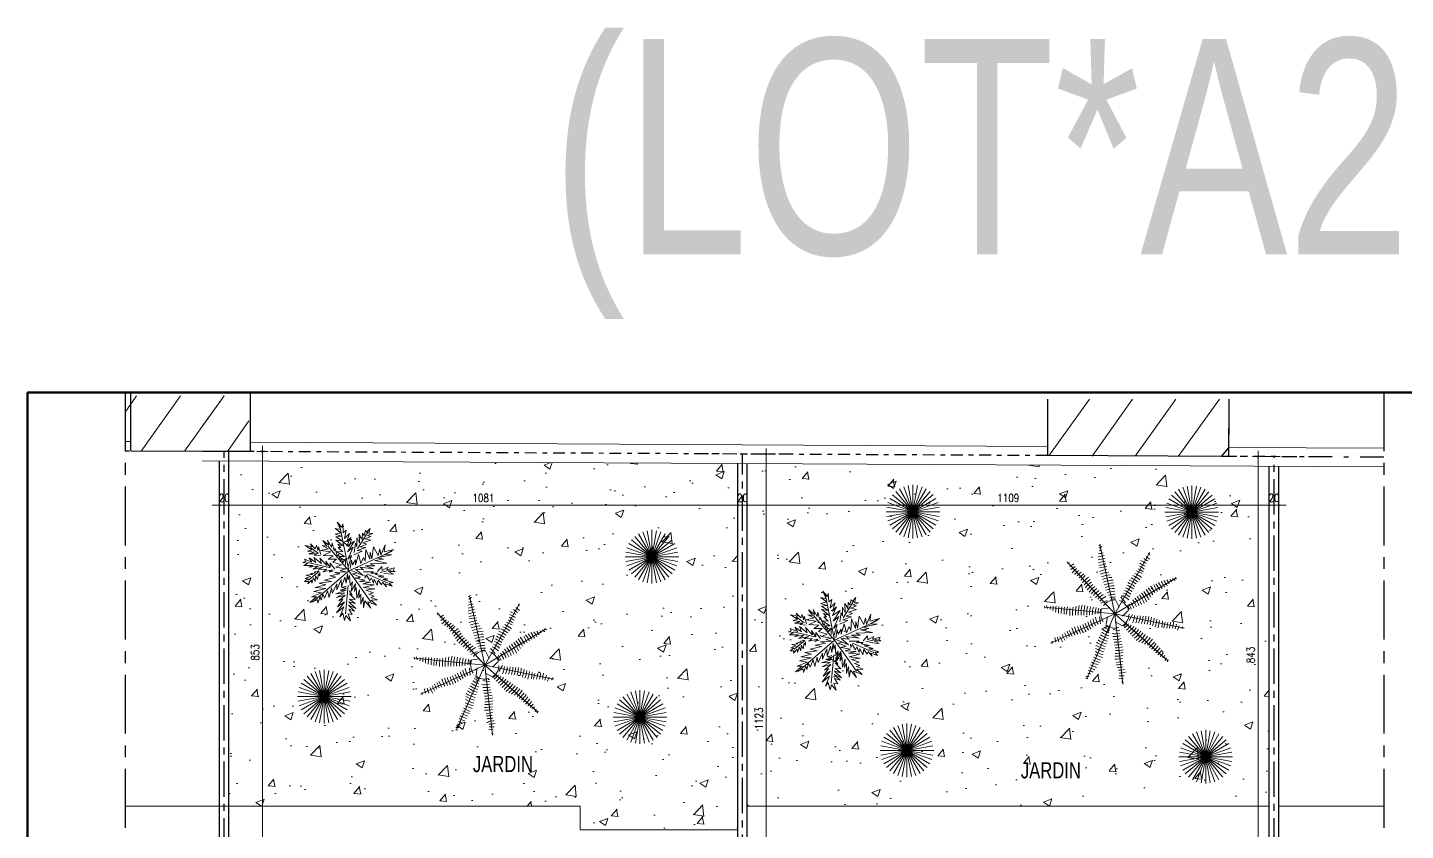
# Model space of a CAD drawing. Header units: millimetres. Extents: x 906 to 2589, y -1235 to -637.
# Drawn here: x 2496.91 to 2526.18, y -1210.23 to -1193.17 of the extents above; entities that cross this region are included whole.
import ezdxf

# ---------------------------------------------------------------- set-up
doc = ezdxf.new("R2010")
doc.units = ezdxf.units.MM
doc.linetypes.add('AXES', pattern=[2, 1.25, -0.25, 0.25, -0.25])
doc.linetypes.add('DASHDOT2', pattern=[0.5, 0.25, -0.125, 0, -0.125])
doc.layers.get('DEFPOINTS').update_dxf_attribs({"color": 255, "lineweight": 13})
doc.layers.add('1', color=7, linetype='Continuous')
doc.layers.add('AXE', color=7, linetype='AXES')
for name, color, linetype, lineweight in [('A-signe', 7, 'Continuous', 9), ('AXE LIMITE', 1, 'AXES', 30), ('CLOTURE EXISTANT', 7, 'Continuous', 20), ('construction existante', 7, 'Continuous', 30), ('DIM.', 4, 'Continuous', 25), ('MUR 0.25', 7, 'Continuous', 25), ('mur 0.8', 7, 'Continuous', 80), ('REVERS D EAU', 7, 'Continuous', 13), ('TEXTE', 7, 'Continuous', 20), ('vegetation', 95, 'Continuous', 15), ('VERDURE', 103, 'Continuous', 15)]:
    doc.layers.add(name, color=color, linetype=linetype, lineweight=lineweight)
doc.layers.add('HACH', color=7, linetype='Continuous', lineweight=5, true_color=0xd1d1d1)
doc.styles.add('atef', font='romans.shx', dxfattribs={"width": 0.8})
doc.styles.add('ATT', font='TXT')
doc.styles.add('STYLE4', font='swisscl.ttf')
doc.dimstyles.new('COTEXT', dxfattribs={"dimscale": 0, "dimtxt": 0.17, "dimasz": 0.08, "dimexe": 0.015, "dimexo": 0.015, "dimgap": 0.07, "dimtad": 1, "dimdec": 0, "dimlfac": 100, "dimzin": 0, "dimdsep": 46, "dimtxsty": 'atef', "dimblk": 'SIG2', "dimcen": 0.15, "dimse1": 1, "dimse2": 1, "dimclrd": 256, "dimclre": 6, "dimclrt": 2, "dimadec": 0, "dimazin": 0, "dimtfac": 0.5, "dimtdec": 0, "dimtix": 1, "dimtmove": 2, "dimatfit": 1, "dimldrblk": 'SIG2', "dimfxl": 0.18, "dimtolj": 1, "dimtzin": 0, "dimlwd": 18, "dimarcsym": 0})
pattern_1 = [(50, (131.6031, 0), (1.8218467, -0.15939086), [0.1905, -2.0955]), (355, (131.6031, 0), (-0.3524342, 1.9105685), [0.1524, -1.6764058]), (100.451445, (131.755, -0.0133), (1.4694125, 1.7511775), [0.1619001, -1.7809024]), (46.1842, (131.6031, 0.508), (2.7107904, -0.4204233), [0.28575, -3.14325]), (96.63556, (131.829, 0.473), (2.3740413, 2.4742612), [0.2428502, -2.671356]), (351.18415, (131.603, 0.508), (2.3740413, 2.4742612), [0.2285997, -2.5145973]), (21, (131.8571, 0.381), (1.5161439, -1.022652), [0.1905, -2.0955]), (326, (131.8571, 0.381), (0.6180203, 1.8418797), [0.1524, -1.6764]), (71.451445, (131.9835, 0.2958), (2.1341642, 0.8192277), [0.1619001, -1.7808994]), (37.5, (131.6031, 0), (0.03088603, 0.84555039), [0, -1.65608, 0, -1.7018, 0, -1.68275]), (7.5, (131.6031, 0), (0.66819663, 1.00180575), [0, -0.97028, 0, -1.61798, 0, -0.64135]), (327.5, (131.0367, 0), (1.35590595, -0.05728744), [0, -0.635, 0, -1.9812, 0, -2.6289]), (317.5, (130.7827, 0), (1.4812918, 0.2542649), [0, -0.8255, 0, -1.31572, 0, -1.8669])]

# ---------------------------------------------------------------- blocks, each defined once
blk = doc.blocks.new('SIG2')
at = {"layer": 'A-signe'}
for p, q in [((-1.5, 0), (-0.5, 0)), ((-0.5, 0), (0.5, 0)), ((0, 1.5), (0, 0.5)), ((0, 0.5), (0, -0.5)), ((0.5, 0), (1.5, 0)), ((0, -0.5), (0, -1.5))]:
    blk.add_line(p, q, dxfattribs=at)
at = {"layer": 'A-signe', "const_width": 0.3}
blk.add_lwpolyline([(-0.15, 0, 1), (0.15, 0, 1)], format="xyb", close=True, dxfattribs=at)
blk = doc.blocks.new('*D743')
at = {"layer": 'DEFPOINTS', "color": 0, "transparency": 16777216}
for p in [(2512.201, -1203.321), (2512.201, -1203.321), (2523.291, -1203.321)]:
    blk.add_point(p, dxfattribs=at)
at = {"layer": 'DIM.', "lineweight": 18, "transparency": 16777216}
blk.add_line((2523.211, -1203.321), (2512.281, -1203.321), dxfattribs=at)
at = {"layer": 'DIM.', "lineweight": 18, "transparency": 16777216, "xscale": 0.08, "yscale": 0.08, "zscale": 0.08, "rotation": 180}
blk.add_blockref('SIG2', (2512.201, -1203.321), dxfattribs=at)
at = {"layer": 'DIM.', "lineweight": 18, "transparency": 16777216, "xscale": 0.08, "yscale": 0.08, "zscale": 0.08}
blk.add_blockref('SIG2', (2523.291, -1203.321), dxfattribs=at)
at = {"layer": 'DIM.', "color": 2, "lineweight": 13, "transparency": 16777216, "insert": (2517.746, -1203.166), "char_height": 0.17, "attachment_point": 5, "style": 'atef'}
blk.add_mtext('\\A1;1109', dxfattribs=at)
blk = doc.blocks.new('*D744')
at = {"layer": 'DEFPOINTS', "color": 0, "transparency": 16777216}
for p in [(2512.001, -1203.321), (2512.001, -1203.321), (2512.201, -1203.321)]:
    blk.add_point(p, dxfattribs=at)
at = {"layer": 'DIM.', "lineweight": 18, "transparency": 16777216}
for p, q in [((2511.921, -1203.321), (2511.841, -1203.321)), ((2512.201, -1203.321), (2512.001, -1203.321)), ((2512.281, -1203.321), (2512.361, -1203.321))]:
    blk.add_line(p, q, dxfattribs=at)
at = {"layer": 'DIM.', "lineweight": 18, "transparency": 16777216, "xscale": 0.08, "yscale": 0.08, "zscale": 0.08}
blk.add_blockref('SIG2', (2512.001, -1203.321), dxfattribs=at)
at = {"layer": 'DIM.', "lineweight": 18, "transparency": 16777216, "xscale": 0.08, "yscale": 0.08, "zscale": 0.08, "rotation": 180}
blk.add_blockref('SIG2', (2512.201, -1203.321), dxfattribs=at)
at = {"layer": 'DIM.', "color": 2, "lineweight": 13, "transparency": 16777216, "insert": (2512.101, -1203.166), "char_height": 0.17, "attachment_point": 5, "style": 'atef'}
blk.add_mtext('\\A1;20', dxfattribs=at)
blk = doc.blocks.new('*D745')
at = {"layer": 'DEFPOINTS', "color": 0, "transparency": 16777216}
for p in [(2501.191, -1203.321), (2501.191, -1203.321), (2512.001, -1203.321)]:
    blk.add_point(p, dxfattribs=at)
at = {"layer": 'DIM.', "lineweight": 18, "transparency": 16777216}
blk.add_line((2511.921, -1203.321), (2501.271, -1203.321), dxfattribs=at)
at = {"layer": 'DIM.', "lineweight": 18, "transparency": 16777216, "xscale": 0.08, "yscale": 0.08, "zscale": 0.08, "rotation": 180}
blk.add_blockref('SIG2', (2501.191, -1203.321), dxfattribs=at)
at = {"layer": 'DIM.', "lineweight": 18, "transparency": 16777216, "xscale": 0.08, "yscale": 0.08, "zscale": 0.08}
blk.add_blockref('SIG2', (2512.001, -1203.321), dxfattribs=at)
at = {"layer": 'DIM.', "color": 2, "lineweight": 13, "transparency": 16777216, "insert": (2506.596, -1203.166), "char_height": 0.17, "attachment_point": 5, "style": 'atef'}
blk.add_mtext('\\A1;1081', dxfattribs=at)
blk = doc.blocks.new('*D746')
at = {"layer": 'DEFPOINTS', "color": 0, "transparency": 16777216}
for p in [(2500.991, -1203.321), (2500.991, -1203.321), (2501.191, -1203.321)]:
    blk.add_point(p, dxfattribs=at)
at = {"layer": 'DIM.', "lineweight": 18, "transparency": 16777216}
for p, q in [((2500.911, -1203.321), (2500.831, -1203.321)), ((2501.191, -1203.321), (2500.991, -1203.321)), ((2501.271, -1203.321), (2501.351, -1203.321))]:
    blk.add_line(p, q, dxfattribs=at)
at = {"layer": 'DIM.', "lineweight": 18, "transparency": 16777216, "xscale": 0.08, "yscale": 0.08, "zscale": 0.08}
blk.add_blockref('SIG2', (2500.991, -1203.321), dxfattribs=at)
at = {"layer": 'DIM.', "lineweight": 18, "transparency": 16777216, "xscale": 0.08, "yscale": 0.08, "zscale": 0.08, "rotation": 180}
blk.add_blockref('SIG2', (2501.191, -1203.321), dxfattribs=at)
at = {"layer": 'DIM.', "color": 2, "lineweight": 13, "transparency": 16777216, "insert": (2501.091, -1203.166), "char_height": 0.17, "attachment_point": 5, "style": 'atef'}
blk.add_mtext('\\A1;20', dxfattribs=at)
blk = doc.blocks.new('*D599')
at = {"layer": 'DEFPOINTS', "color": 0, "transparency": 16777216}
for p in [(2523.291, -1203.321), (2523.291, -1203.321), (2523.491, -1203.321)]:
    blk.add_point(p, dxfattribs=at)
at = {"layer": 'DIM.', "lineweight": 18, "transparency": 16777216}
for p, q in [((2523.211, -1203.321), (2523.131, -1203.321)), ((2523.491, -1203.321), (2523.291, -1203.321)), ((2523.571, -1203.321), (2523.651, -1203.321))]:
    blk.add_line(p, q, dxfattribs=at)
at = {"layer": 'DIM.', "lineweight": 18, "transparency": 16777216, "xscale": 0.08, "yscale": 0.08, "zscale": 0.08}
blk.add_blockref('SIG2', (2523.291, -1203.321), dxfattribs=at)
at = {"layer": 'DIM.', "lineweight": 18, "transparency": 16777216, "xscale": 0.08, "yscale": 0.08, "zscale": 0.08, "rotation": 180}
blk.add_blockref('SIG2', (2523.491, -1203.321), dxfattribs=at)
at = {"layer": 'DIM.', "color": 2, "lineweight": 13, "transparency": 16777216, "insert": (2523.391, -1203.166), "char_height": 0.17, "attachment_point": 5, "style": 'atef'}
blk.add_mtext('\\A1;20', dxfattribs=at)
blk = doc.blocks.new('*D600')
at = {"layer": 'DEFPOINTS', "color": 0, "transparency": 16777216}
for p in [(2512.201, -1203.321), (2512.201, -1203.321), (2523.291, -1203.321)]:
    blk.add_point(p, dxfattribs=at)
at = {"layer": 'DIM.', "lineweight": 18, "transparency": 16777216}
blk.add_line((2523.211, -1203.321), (2512.281, -1203.321), dxfattribs=at)
at = {"layer": 'DIM.', "lineweight": 18, "transparency": 16777216, "xscale": 0.08, "yscale": 0.08, "zscale": 0.08, "rotation": 180}
blk.add_blockref('SIG2', (2512.201, -1203.321), dxfattribs=at)
at = {"layer": 'DIM.', "lineweight": 18, "transparency": 16777216, "xscale": 0.08, "yscale": 0.08, "zscale": 0.08}
blk.add_blockref('SIG2', (2523.291, -1203.321), dxfattribs=at)
at = {"layer": 'DIM.', "color": 2, "lineweight": 13, "transparency": 16777216, "insert": (2517.746, -1203.166), "char_height": 0.17, "attachment_point": 5, "style": 'atef'}
blk.add_mtext('\\A1;1109', dxfattribs=at)
blk = doc.blocks.new('*D601')
at = {"layer": 'DEFPOINTS', "color": 0, "transparency": 16777216}
for p in [(2512.001, -1203.321), (2512.001, -1203.321), (2512.201, -1203.321)]:
    blk.add_point(p, dxfattribs=at)
at = {"layer": 'DIM.', "lineweight": 18, "transparency": 16777216}
for p, q in [((2511.921, -1203.321), (2511.841, -1203.321)), ((2512.201, -1203.321), (2512.001, -1203.321)), ((2512.281, -1203.321), (2512.361, -1203.321))]:
    blk.add_line(p, q, dxfattribs=at)
at = {"layer": 'DIM.', "lineweight": 18, "transparency": 16777216, "xscale": 0.08, "yscale": 0.08, "zscale": 0.08}
blk.add_blockref('SIG2', (2512.001, -1203.321), dxfattribs=at)
at = {"layer": 'DIM.', "lineweight": 18, "transparency": 16777216, "xscale": 0.08, "yscale": 0.08, "zscale": 0.08, "rotation": 180}
blk.add_blockref('SIG2', (2512.201, -1203.321), dxfattribs=at)
at = {"layer": 'DIM.', "color": 2, "lineweight": 13, "transparency": 16777216, "insert": (2512.101, -1203.166), "char_height": 0.17, "attachment_point": 5, "style": 'atef'}
blk.add_mtext('\\A1;20', dxfattribs=at)
blk = doc.blocks.new('12PPLT15')
at = {"color": 0, "linetype": 'ByBlock'}
for p, q in [((0.013, -0.001), (-0.088, 0.491)), ((0.105, 0.233), (0.218, 0.416)), ((-0.311, 0.181), (-0.394, 0.245)), ((0.013, -0.001), (-0.211, 0.261)), ((0.013, -0.001), (0.471, 0.206)), ((-0.197, 0.032), (-0.424, 0.087)), ((0.344, -0.02), (0.467, 0.009)), ((-0.304, -0.006), (-0.415, -0.1)), ((0.013, -0.001), (-0.373, -0.336)), ((0.013, -0.001), (0.245, -0.333)), ((0.205, -0.033), (0.429, -0.132)), ((0.006, -0.159), (-0.023, -0.458))]:
    blk.add_line(p, q, dxfattribs=at)
for points in [[(0.008, 0.049), (0.041, 0.162), (0.002, 0.122), (0.057, 0.248), (-0.001, 0.2), (0.073, 0.313), (-0.007, 0.258), (0.035, 0.352), (-0.007, 0.306), (0.021, 0.394), (-0.034, 0.342), (-0.015, 0.43), (-0.046, 0.403), (-0.053, 0.497), (-0.063, 0.461), (-0.111, 0.516), (-0.076, 0.436), (-0.134, 0.449), (-0.072, 0.403), (-0.134, 0.388), (-0.069, 0.367), (-0.126, 0.359), (-0.053, 0.313), (-0.126, 0.323), (-0.042, 0.261), (-0.105, 0.281), (-0.072, 0.245), (-0.101, 0.245), (-0.053, 0.2), (-0.12, 0.204), (-0.034, 0.149), (-0.092, 0.151), (-0.04, 0.113)], [(0.069, 0.191), (0.083, 0.29), (0.096, 0.252), (0.099, 0.348), (0.125, 0.29), (0.121, 0.388), (0.154, 0.332), (0.157, 0.397), (0.176, 0.374), (0.19, 0.43), (0.199, 0.407), (0.238, 0.449), (0.224, 0.397), (0.266, 0.394), (0.209, 0.374), (0.247, 0.361), (0.182, 0.338), (0.245, 0.323), (0.161, 0.296), (0.203, 0.281), (0.134, 0.252), (0.193, 0.245), (0.102, 0.212), (0.154, 0.206), (0.067, 0.168)], [(-0.023, 0.057), (-0.023, 0.126), (-0.05, 0.087), (-0.065, 0.126), (-0.076, 0.103), (-0.098, 0.174), (-0.107, 0.155), (-0.136, 0.239), (-0.143, 0.21), (-0.166, 0.294), (-0.17, 0.248), (-0.214, 0.323), (-0.201, 0.271), (-0.262, 0.319), (-0.22, 0.258), (-0.272, 0.268), (-0.208, 0.233), (-0.289, 0.212), (-0.178, 0.2), (-0.26, 0.162), (-0.153, 0.158), (-0.208, 0.12), (-0.117, 0.12), (-0.159, 0.09), (-0.065, 0.061), (-0.126, 0.038), (-0.021, 0.019), (-0.078, 0.003), (-0.021, -0.012), (-0.136, -0.02), (-0.082, -0.035), (-0.191, -0.054), (-0.126, -0.071), (-0.247, -0.1), (-0.17, -0.117), (-0.304, -0.132), (-0.233, -0.152), (-0.344, -0.181), (-0.233, -0.19), (-0.359, -0.223), (-0.279, -0.236), (-0.385, -0.278), (-0.331, -0.278), (-0.401, -0.339), (-0.321, -0.31), (-0.317, -0.345), (-0.291, -0.278), (-0.281, -0.314), (-0.262, -0.249), (-0.247, -0.291), (-0.214, -0.213), (-0.197, -0.284), (-0.17, -0.184), (-0.162, -0.239), (-0.114, -0.139), (-0.114, -0.203), (-0.069, -0.094), (-0.065, -0.171), (-0.03, -0.068), (-0.015, -0.132), (-0.001, -0.035), (0.006, -0.098), (0.021, -0.052), (0.027, -0.159), (0.05, -0.119), (0.038, -0.217), (0.083, -0.142), (0.073, -0.223), (0.092, -0.181), (0.099, -0.291), (0.125, -0.203), (0.119, -0.294), (0.14, -0.249), (0.14, -0.358), (0.163, -0.281), (0.17, -0.397), (0.182, -0.32), (0.245, -0.4), (0.215, -0.333), (0.306, -0.368), (0.251, -0.314), (0.318, -0.31), (0.247, -0.284), (0.283, -0.272), (0.224, -0.249), (0.274, -0.236), (0.193, -0.209), (0.287, -0.194), (0.17, -0.178), (0.28, -0.152), (0.161, -0.142), (0.241, -0.123), (0.125, -0.117), (0.182, -0.1), (0.079, -0.081), (0.138, -0.068), (0.05, -0.033), (0.09, -0.029)], [(-0.289, 0.158), (-0.356, 0.164), (-0.323, 0.177), (-0.411, 0.177), (-0.356, 0.197), (-0.427, 0.206), (-0.382, 0.219), (-0.453, 0.268), (-0.379, 0.252), (-0.394, 0.284), (-0.346, 0.233), (-0.331, 0.271), (-0.317, 0.212), (-0.311, 0.252), (-0.285, 0.17)], [(0.038, 0), (0.163, -0.052), (0.083, 0.015), (0.17, 0.007), (0.134, 0.036), (0.276, 0.019), (0.19, 0.051), (0.289, 0.051), (0.238, 0.071), (0.415, 0.08), (0.289, 0.107), (0.379, 0.12), (0.309, 0.135), (0.467, 0.168), (0.396, 0.17), (0.49, 0.226), (0.389, 0.2), (0.4, 0.275), (0.354, 0.164), (0.341, 0.233), (0.325, 0.162), (0.276, 0.252), (0.257, 0.126), (0.238, 0.197), (0.234, 0.12), (0.193, 0.223), (0.186, 0.099), (0.167, 0.141), (0.14, 0.074), (0.115, 0.17), (0.083, 0.061), (0.083, 0.113), (0.05, 0.061), (0.041, 0.11), (0.027, 0.022)], [(-0.136, 0.015), (-0.185, 0.078), (-0.185, 0.032), (-0.233, 0.099), (-0.22, 0.055), (-0.295, 0.132), (-0.279, 0.074), (-0.359, 0.141), (-0.337, 0.087), (-0.408, 0.135), (-0.382, 0.09), (-0.457, 0.122), (-0.446, 0.097), (-0.476, 0.087), (-0.424, 0.078), (-0.466, 0.055), (-0.369, 0.055), (-0.411, 0.038), (-0.314, 0.049), (-0.366, 0.015), (-0.26, 0.036), (-0.314, 0.013), (-0.224, 0.015), (-0.26, -0.012), (-0.166, 0.009), (-0.197, -0.016), (-0.149, -0.004)], [(0.318, -0.01), (0.364, 0.042), (0.367, 0), (0.431, 0.036), (0.415, 0.009), (0.499, 0.029), (0.483, 0.003), (0.506, -0.01), (0.435, -0.01), (0.486, -0.039), (0.383, -0.029)], [(-0.311, -0.004), (-0.356, -0.016), (-0.34, -0.023), (-0.394, -0.033), (-0.373, -0.042), (-0.44, -0.048), (-0.394, -0.062), (-0.45, -0.084), (-0.421, -0.087), (-0.457, -0.117), (-0.415, -0.117), (-0.424, -0.142), (-0.385, -0.1), (-0.379, -0.132), (-0.363, -0.075), (-0.344, -0.117), (-0.34, -0.054), (-0.321, -0.094), (-0.308, -0.035), (-0.295, -0.054), (-0.295, -0.02)], [(0.17, -0.012), (0.274, -0.012), (0.245, -0.026), (0.318, -0.026), (0.295, -0.042), (0.383, -0.058), (0.328, -0.062), (0.425, -0.09), (0.377, -0.094), (0.483, -0.126), (0.442, -0.132), (0.471, -0.165), (0.4, -0.142), (0.412, -0.171), (0.37, -0.123), (0.36, -0.152), (0.325, -0.1), (0.312, -0.159), (0.28, -0.09), (0.274, -0.132), (0.251, -0.075), (0.234, -0.106), (0.199, -0.048), (0.186, -0.081), (0.182, -0.045)], [(-0.017, -0.165), (-0.063, -0.181), (-0.011, -0.188), (-0.078, -0.209), (-0.015, -0.207), (-0.124, -0.245), (-0.03, -0.236), (-0.12, -0.287), (-0.027, -0.261), (-0.092, -0.322), (-0.05, -0.303), (-0.107, -0.385), (-0.034, -0.333), (-0.12, -0.448), (-0.04, -0.385), (-0.084, -0.49), (-0.053, -0.452), (-0.034, -0.53), (-0.021, -0.477), (0.031, -0.533), (0.006, -0.458), (0.048, -0.465), (0.012, -0.41), (0.073, -0.429), (0.008, -0.368), (0.086, -0.404), (0.012, -0.333), (0.079, -0.349), (0.019, -0.303), (0.079, -0.307), (0.019, -0.245), (0.048, -0.259), (0.019, -0.213)]]:
    blk.add_lwpolyline(points, dxfattribs=at)
at = {"color": 0, "linetype": 'ByBlock', "style": 'ATT', "flags": 3}
blk.add_attdef('ITEM', (-1, -3.75), '', height=1, dxfattribs=at)
blk = doc.blocks.new('C3A9GA8P')
at = {"color": 0, "linetype": 'ByBlock'}
for p, q in [((120.6, 300.6), (124.5, 302.6)), ((121.4, 294.8), (127, 298.5)), ((155, 155), (122.7, 301.5)), ((155, 155), (53.9, 265.8)), ((54.2, 262.2), (58.5, 263.5)), ((155, 155), (229.1, 285.4)), ((216.2, 273), (224.9, 266.8)), ((221.4, 277.3), (228.8, 271)), ((225.8, 284), (228.4, 280.3)), ((59.3, 255.9), (67.5, 261.1)), ((61.6, 249.7), (70.3, 256)), ((82.3, 227), (91.5, 236.7)), ((122.2, 252.9), (137.8, 255.6)), ((201, 246.4), (213.1, 240.6)), ((155, 155), (284.3, 231)), ((238, 216.5), (245.4, 202.4)), ((277.6, 230.1), (282.8, 225.9)), ((282.8, 232.7), (285.9, 229.6)), ((125.2, 177.7), (138.8, 183.8)), ((146.4, 185.5), (155.3, 187.6)), ((157.3, 183.4), (164.2, 169.2)), ((167.4, 190.3), (177.4, 179.3)), ((5.9, 167.3), (5.2, 171.6)), ((155, 155), (5.7, 169.5)), ((11.6, 166.3), (9.9, 172.8)), ((155, 155), (18.4, 93)), ((51.7, 154), (54, 169.8)), ((155, 155), (95.1, 17.5)), ((124.2, 133.7), (122.6, 148.5)), ((123.4, 156.3), (124.1, 165.4)), ((128.7, 166), (144.4, 168.2)), ((136.5, 133.4), (139.2, 149)), ((155, 155), (267.3, 55.5)), ((155, 155), (171.7, 5.9)), ((155, 155), (301.9, 124.8)), ((182.7, 161.6), (171.3, 150.6)), ((181.3, 172.6), (186.1, 164.8)), ((192.4, 154.1), (185.1, 141.2)), ((64.1, 108.1), (57.7, 119.9)), ((144, 125.3), (135.6, 128.8)), ((165.7, 119.2), (151.2, 122.2)), ((169.8, 130.7), (155.8, 138.1)), ((179.8, 135.4), (173.9, 128.4)), ((256.1, 139.5), (254.4, 126.2)), ((286.2, 133.3), (282.9, 123.1)), ((291.8, 129.6), (288.1, 120.6)), ((299.6, 127.6), (296.9, 123.9)), ((21.9, 92.2), (21.9, 96.8)), ((29.4, 95.1), (27.1, 104.6)), ((36.1, 95.5), (32.7, 105.7)), ((239.1, 95.1), (228, 83.7)), ((124, 56.5), (109.7, 63.5)), ((264.4, 61.6), (262, 55.3)), ((171.5, 54.1), (158.3, 51.6)), ((268.4, 57.4), (266.4, 53.6)), ((97.2, 17), (92.9, 17.7)), ((100, 22.1), (93.3, 22.5)), ((173.1, 17.1), (163.4, 17.8)), ((174.9, 23.5), (164.2, 23.5)), ((173.6, 9), (169.3, 10.5))]:
    blk.add_line(p, q, dxfattribs=at)
for radius, start, end in [(126, 100.4195, 106.2498), (120, 100.3725, 107.0614), (114, 100.3204, 107.6998), (132, 100.9275, 105.1598), (138, 101.4793, 104.1717), (126, 58.2087, 64.1349), (126, 130.2087, 136.1349), (120, 129.521, 135.6333), (114, 128.7585, 134.8153), (108, 127.9081, 134.56), (108, 100.2626, 108.411), (96, 100.12, 110.0324), (90, 98.6182, 109.9747), (84, 96.8812, 109.9088), (90, 53.8134, 64.7857), (96, 53.8735, 63.8176), (108, 55.9081, 62.56), (114, 56.7585, 62.8153), (120, 57.521, 63.6333), (96, 125.8735, 135.8176), (90, 125.8134, 136.7857), (84, 126.323, 137.8976), (78, 126.9117, 139.1885), (72, 126.3794, 139.77), (66, 125.4982, 139.7327), (78, 94.8465, 109.8326), (72, 92.7838, 109.8615), (66, 92.3455, 110.0508), (60, 91.8192, 110.278), (54, 91.1752, 110.5557), (54, 51.1356, 67.6333), (60, 52.4375, 67.688), (66, 53.4982, 67.7327), (72, 54.3794, 67.77), (78, 54.9117, 67.1885), (84, 54.323, 65.8976), (84, 24.8812, 37.9088), (90, 26.6182, 37.9747), (96, 28.12, 38.0324), (108, 28.2626, 36.411), (114, 28.3204, 35.6998), (120, 28.3725, 35.0614), (126, 28.4195, 34.2498), (132, 28.9275, 33.1598), (138, 29.4793, 32.1717), (60, 124.4375, 139.688), (54, 123.1356, 139.6333), (48, 120.9103, 139.5649), (42, 117.6039, 139.4771), (30, 85.9868, 142.8343), (48, 90.3691, 110.1574), (42, 89.3305, 109.0606), (36, 87.9414, 107.5931), (30, 13.9868, 70.8343), (42, 45.6039, 67.4771), (48, 48.9103, 67.5649), (36, 15.9414, 35.5931), (42, 17.3305, 37.0606), (48, 18.3691, 38.1574), (54, 19.1752, 38.5557), (60, 19.8192, 38.278), (66, 20.3455, 38.0508), (72, 20.7838, 37.8615), (78, 22.8465, 37.8326), (138, 173.4793, 176.1717), (132, 172.9275, 177.1598), (126, 172.4195, 178.2498), (120, 172.3725, 179.0614), (114, 172.3204, 179.6998), (108, 172.2626, 180.411), (96, 172.12, 182.0324), (90, 170.6182, 181.9747), (84, 168.8812, 181.9088), (78, 166.8465, 181.8326), (72, 164.7838, 181.8615), (66, 164.3455, 182.0508), (60, 163.8192, 182.278), (54, 163.1752, 182.5557), (48, 162.3691, 182.1574), (42, 161.3305, 181.0606), (42, 189.6039, 211.4771), (36, 159.9414, 179.5931), (30, 157.9868, 214.8343), (30, 301.9868, 358.8343), (42, 333.6039, 355.4771), (48, 336.9103, 355.5649), (54, 339.1356, 355.6333), (60, 340.4375, 355.688), (66, 341.4982, 355.7327), (72, 342.3794, 355.77), (78, 342.9117, 355.1885), (108, 199.9081, 206.56), (96, 197.8735, 207.8176), (90, 197.8134, 208.7857), (84, 198.323, 209.8976), (78, 198.9117, 211.1885), (72, 198.3794, 211.77), (66, 197.4982, 211.7327), (60, 196.4375, 211.688), (54, 195.1356, 211.6333), (48, 192.9103, 211.5649), (42, 233.3305, 253.0606), (36, 231.9414, 251.5931), (30, 229.9868, 286.8343), (36, 303.9414, 323.5931), (42, 305.3305, 325.0606), (48, 306.3691, 326.1574), (54, 307.1752, 326.5557), (60, 307.8192, 326.278), (66, 308.3455, 326.0508), (84, 342.323, 353.8976), (90, 341.8134, 352.7857), (96, 341.8735, 351.8176), (108, 343.9081, 350.56), (114, 344.7585, 350.8153), (120, 345.521, 351.6333), (126, 346.2087, 352.1349), (126, 202.2087, 208.1349), (120, 201.521, 207.6333), (114, 200.7585, 206.8153), (78, 238.8465, 253.8326), (72, 236.7838, 253.8615), (66, 236.3455, 254.0508), (60, 235.8192, 254.278), (54, 235.1752, 254.5557), (48, 234.3691, 254.1574), (42, 261.6039, 283.4771), (48, 264.9103, 283.5649), (54, 267.1356, 283.6333), (60, 268.4375, 283.688), (66, 269.4982, 283.7327), (72, 308.7838, 325.8615), (78, 310.8465, 325.8326), (84, 312.8812, 325.9088), (90, 314.6182, 325.9747), (96, 316.12, 326.0324), (108, 316.2626, 324.411), (96, 244.12, 254.0324), (90, 242.6182, 253.9747), (84, 240.8812, 253.9088), (90, 269.8134, 280.7857), (96, 269.8735, 279.8176), (72, 270.3794, 283.77), (84, 270.323, 281.8976), (78, 270.9117, 283.1885), (114, 316.3204, 323.6998), (120, 316.3725, 323.0614), (126, 316.4195, 322.2498), (132, 316.9275, 321.1598), (138, 317.4793, 320.1717), (138, 245.4793, 248.1717), (132, 244.9275, 249.1598), (126, 244.4195, 250.2498), (120, 244.3725, 251.0614), (114, 244.3204, 251.6998), (108, 244.2626, 252.411), (108, 271.9081, 278.56), (114, 272.7585, 278.8153), (120, 273.521, 279.6333), (126, 274.2087, 280.1349)]:
    blk.add_arc((155, 155), radius, start, end, dxfattribs=at)
blk = doc.blocks.new('*D602')
at = {"layer": 'DEFPOINTS', "color": 0, "transparency": 16777216}
for p in [(2523.052, -1202.288), (2523.334, -1202.288), (2523.291, -1210.714)]:
    blk.add_point(p, dxfattribs=at)
at = {"layer": 'DIM.', "lineweight": 18, "transparency": 16777216}
blk.add_line((2523.052, -1210.634), (2523.052, -1202.368), dxfattribs=at)
at = {"layer": 'DIM.', "lineweight": 18, "transparency": 16777216, "xscale": 0.08, "yscale": 0.08, "zscale": 0.08}
for p, rotation in [((2523.052, -1202.288), 90), ((2523.052, -1210.714), 270)]:
    blk.add_blockref('SIG2', p, dxfattribs=dict(at, rotation=rotation))
at = {"layer": 'DIM.', "color": 2, "transparency": 16777216, "insert": (2522.897, -1206.501), "char_height": 0.17, "attachment_point": 5, "rotation": 90, "style": 'atef'}
blk.add_mtext('\\A1;843', dxfattribs=at)
blk = doc.blocks.new('*D750')
at = {"layer": 'DEFPOINTS', "color": 0, "transparency": 16777216}
for p in [(2501.209, -1202.18), (2501.901, -1202.18), (2501.61, -1210.714)]:
    blk.add_point(p, dxfattribs=at)
at = {"layer": 'DIM.', "lineweight": 18, "transparency": 16777216}
blk.add_line((2501.901, -1210.634), (2501.901, -1202.26), dxfattribs=at)
at = {"layer": 'DIM.', "lineweight": 18, "transparency": 16777216, "xscale": 0.08, "yscale": 0.08, "zscale": 0.08}
for p, rotation in [((2501.901, -1202.18), 90), ((2501.901, -1210.714), 270)]:
    blk.add_blockref('SIG2', p, dxfattribs=dict(at, rotation=rotation))
at = {"layer": 'DIM.', "color": 2, "transparency": 16777216, "insert": (2501.746, -1206.447), "char_height": 0.17, "attachment_point": 5, "rotation": 90, "style": 'atef'}
blk.add_mtext('\\A1;853', dxfattribs=at)
blk = doc.blocks.new('*D747')
at = {"layer": 'DEFPOINTS', "color": 0, "transparency": 16777216}
for p in [(2512.101, -1202.233), (2512.605, -1202.233), (2512.101, -1213.464)]:
    blk.add_point(p, dxfattribs=at)
at = {"layer": 'DIM.', "lineweight": 18, "transparency": 16777216}
blk.add_line((2512.605, -1213.384), (2512.605, -1202.313), dxfattribs=at)
at = {"layer": 'DIM.', "lineweight": 18, "transparency": 16777216, "xscale": 0.08, "yscale": 0.08, "zscale": 0.08}
for p, rotation in [((2512.605, -1202.233), 90), ((2512.605, -1213.464), 270)]:
    blk.add_blockref('SIG2', p, dxfattribs=dict(at, rotation=rotation))
at = {"layer": 'DIM.', "color": 2, "transparency": 16777216, "insert": (2512.45, -1207.849), "char_height": 0.17, "attachment_point": 5, "rotation": 90, "style": 'atef'}
blk.add_mtext('\\A1;1123', dxfattribs=at)

msp = doc.modelspace()

# ---------------------------------------------------------------- hatches: boundary and pattern name
at = {"layer": 'vegetation'}
h = msp.add_hatch(dxfattribs=at)
h.set_pattern_fill('AR-CONC', color=103, scale=0.01)
h.set_pattern_definition(pattern_1)
h.paths.add_polyline_path([(2523.291, -1202.494), (2512.201, -1202.436), (2512.201, -1209.714), (2523.291, -1209.714)])
h.paths.add_polyline_path([(2513.125, -1202.441), (2500.629, -1202.375), (2500.629, -1202.375), (2513.125, -1202.441)])
h = msp.add_hatch(dxfattribs=at)
h.set_pattern_fill('AR-CONC', color=103, scale=0.01)
h.set_pattern_definition(pattern_1)
h.paths.add_polyline_path([(2512.001, -1202.435), (2501.191, -1202.378), (2501.191, -1209.714), (2502.191, -1209.714), (2508.651, -1209.714), (2508.651, -1210.214), (2512.001, -1210.214), (2512.001, -1206.098)])

# ---------------------------------------------------------------- linework, layer by layer
at = {"layer": '1', "color": 10, "linetype": 'DASHDOT2'}
msp.add_line((2499.079, -1202.171), (2498.982, -1202.17), dxfattribs=at)
at = {"layer": '1', "color": 7, "linetype": 'Continuous'}
msp.add_line((2501.642, -1202.18), (2500.629, -1202.177), dxfattribs=at)
at = {"layer": '1', "color": 7, "linetype": 'DASHDOT2'}
for p, q in [((2501.209, -1202.18), (2500.629, -1202.177)), ((2513.125, -1202.238), (2501.642, -1202.18)), ((2518.579, -1202.266), (2511.269, -1202.229)), ((2518.579, -1202.266), (2511.269, -1202.229)), ((2524.404, -1202.293), (2522.425, -1202.283))]:
    msp.add_line(p, q, dxfattribs=at)
at = {"layer": '1', "color": 7, "linetype": 'DASHDOT2', "ltscale": 2}
msp.add_line((2525.723, -1202.3), (2522.425, -1202.283), dxfattribs=at)
at = {"layer": '1', "color": 7, "linetype": 'Continuous'}
msp.add_lwpolyline([(2522.272, -1202.287), (2522.425, -1202.11)], dxfattribs=at)
msp.add_lwpolyline([(2522.272, -1202.287), (2522.425, -1202.11)], dxfattribs=at)
at = {"layer": '1', "color": 8, "linetype": 'Continuous'}
msp.add_lwpolyline([(2522.272, -1202.287), (2522.425, -1202.11)], dxfattribs=at)
msp.add_lwpolyline([(2522.272, -1202.287), (2522.425, -1202.11)], dxfattribs=at)
at = {"layer": 'AXE'}
for points in [[(2498.982, -1200.922), (2498.982, -1232.691)], [(2525.723, -1200.922), (2525.723, -1232.691)]]:
    msp.add_lwpolyline(points, dxfattribs=at)
at = {"layer": 'AXE LIMITE', "ltscale": 0.6}
for p, q in [((2501.091, -1210.714), (2501.091, -1202.179)), ((2512.101, -1213.464), (2512.101, -1202.233)), ((2523.391, -1210.714), (2523.391, -1202.288))]:
    msp.add_line(p, q, dxfattribs=at)
at = {"layer": 'CLOTURE EXISTANT'}
for p, q in [((2499.109, -1201.967), (2498.982, -1201.966)), ((2512.101, -1202.038), (2501.642, -1201.984)), ((2518.579, -1202.072), (2512.101, -1202.038)), ((2525.723, -1202.107), (2522.425, -1202.093)), ((2512.001, -1202.435), (2500.629, -1202.375)), ((2525.723, -1202.507), (2512.001, -1202.435))]:
    msp.add_line(p, q, dxfattribs=at)
at = {"layer": 'construction existante'}
for p, q in [((2499.109, -1202.161), (2499.109, -1200.922)), ((2501.642, -1200.922), (2501.642, -1202.18)), ((2501.642, -1201.118), (2501.642, -1202.18)), ((2518.579, -1201.07), (2518.579, -1202.266)), ((2522.43, -1201.07), (2522.425, -1202.283)), ((2522.429, -1201.342), (2522.425, -1202.283)), ((2501.642, -1202.18), (2499.119, -1202.171)), ((2522.425, -1202.283), (2518.579, -1202.266)), ((2522.425, -1202.283), (2522.276, -1202.283))]:
    msp.add_line(p, q, dxfattribs=at)
msp.add_arc((2499.119, -1202.161), 0.01, 180, 269.7868, dxfattribs=at)
at = {"layer": 'HACH'}
for p, q in [((2498.982, -1201.341), (2499.228, -1200.997)), ((2500.159, -1200.997), (2499.327, -1202.172)), ((2500.243, -1202.175), (2501.087, -1200.997)), ((2500.629, -1201.637), (2501.001, -1201.118)), ((2501.612, -1201.524), (2501.159, -1202.179)), ((2501.612, -1201.524), (2501.159, -1202.179))]:
    msp.add_line(p, q, dxfattribs=at)
for points in [[(2518.61, -1202.272), (2519.471, -1201.07)], [(2519.525, -1202.276), (2520.385, -1201.07)], [(2520.441, -1202.279), (2521.307, -1201.07)], [(2521.356, -1202.283), (2522.235, -1201.07)]]:
    msp.add_lwpolyline(points, dxfattribs=at)
at = {"layer": 'MUR 0.25'}
for p, q in [((2500.991, -1210.714), (2500.991, -1202.378)), ((2501.191, -1210.714), (2501.191, -1202.18)), ((2512.001, -1213.464), (2512.001, -1202.435)), ((2512.201, -1213.464), (2512.201, -1202.436)), ((2523.291, -1210.715), (2523.291, -1202.494)), ((2523.491, -1210.715), (2523.491, -1202.495)), ((2501.191, -1210.714), (2501.191, -1205.821)), ((2512.001, -1213.464), (2512.001, -1206.098)), ((2512.001, -1213.464), (2512.001, -1206.098)), ((2512.001, -1213.464), (2512.001, -1206.098)), ((2512.201, -1213.464), (2512.201, -1205.979)), ((2512.201, -1213.464), (2512.201, -1205.979))]:
    msp.add_line(p, q, dxfattribs=at)
at = {"layer": 'mur 0.8'}
msp.add_lwpolyline([(2496.912, -1200.922), (2540.912, -1200.922), (2540.912, -1234.307), (2496.912, -1234.307)], close=True, dxfattribs=at)
at = {"layer": 'REVERS D EAU'}
for points in [[(2502.191, -1209.714), (2498.982, -1209.714)], [(2512.001, -1210.214), (2508.651, -1210.214), (2508.651, -1209.714), (2502.191, -1209.714)], [(2523.291, -1209.714), (2512.201, -1209.714)], [(2524.491, -1209.714), (2524.491, -1209.714), (2523.491, -1209.714)], [(2524.491, -1209.714), (2525.723, -1209.714)]]:
    msp.add_lwpolyline(points, dxfattribs=at)
at = {"layer": 'VERDURE', "linetype": 'Continuous'}
for points in [[(2515.357, -1203.026), (2515.72, -1203.457), (2515.287, -1203.096)], [(2515.526, -1202.926), (2515.72, -1203.458), (2515.438, -1202.971)], [(2515.72, -1202.889), (2515.72, -1203.459), (2515.622, -1202.904)], [(2515.818, -1202.904), (2515.72, -1203.459)], [(2516.002, -1202.971), (2515.72, -1203.459), (2515.914, -1202.926)], [(2516.153, -1203.095), (2515.72, -1203.459), (2516.083, -1203.026)], [(2521.282, -1203.035), (2521.644, -1203.466), (2521.212, -1203.104)], [(2521.451, -1202.935), (2521.645, -1203.467), (2521.363, -1202.979)], [(2521.645, -1202.898), (2521.645, -1203.468), (2521.547, -1202.913)], [(2521.743, -1202.913), (2521.645, -1203.468)], [(2521.927, -1202.979), (2521.645, -1203.468), (2521.839, -1202.934)], [(2522.078, -1203.104), (2521.645, -1203.468), (2522.008, -1203.035)], [(2515.232, -1203.177), (2515.72, -1203.458), (2515.187, -1203.265)], [(2516.253, -1203.265), (2515.72, -1203.459), (2516.208, -1203.177)], [(2521.157, -1203.186), (2521.645, -1203.467), (2521.112, -1203.274)], [(2522.178, -1203.273), (2521.645, -1203.468), (2522.133, -1203.186)], [(2515.15, -1203.459), (2515.718, -1203.458), (2515.166, -1203.557)], [(2515.166, -1203.361), (2515.72, -1203.458)], [(2515.187, -1203.653), (2515.72, -1203.459), (2515.232, -1203.741)], [(2515.287, -1203.822), (2515.72, -1203.459), (2515.357, -1203.892)], [(2515.438, -1203.947), (2515.72, -1203.459), (2515.526, -1203.992)], [(2515.622, -1204.013), (2515.72, -1203.459), (2515.72, -1204.029)], [(2516.29, -1203.459), (2515.72, -1203.459), (2516.275, -1203.361)], [(2515.818, -1204.013), (2515.72, -1203.459), (2515.914, -1203.992)], [(2516.002, -1203.947), (2515.72, -1203.459), (2516.083, -1203.892)], [(2516.153, -1203.822), (2515.72, -1203.459), (2516.208, -1203.741)], [(2516.253, -1203.653), (2515.72, -1203.459), (2516.275, -1203.557)], [(2521.075, -1203.468), (2521.642, -1203.467), (2521.09, -1203.565)], [(2521.09, -1203.37), (2521.645, -1203.467)], [(2521.112, -1203.661), (2521.645, -1203.468), (2521.157, -1203.749)], [(2521.212, -1203.831), (2521.645, -1203.468), (2521.281, -1203.9)], [(2521.363, -1203.956), (2521.645, -1203.468), (2521.451, -1204)], [(2521.547, -1204.022), (2521.645, -1203.468), (2521.645, -1204.037)], [(2522.215, -1203.468), (2521.645, -1203.468), (2522.199, -1203.37)], [(2521.743, -1204.022), (2521.645, -1203.468), (2521.839, -1204.001)], [(2521.927, -1203.956), (2521.645, -1203.468), (2522.008, -1203.9)], [(2522.078, -1203.831), (2521.645, -1203.468), (2522.133, -1203.749)], [(2522.178, -1203.662), (2521.645, -1203.468), (2522.199, -1203.565)], [(2509.98, -1203.883), (2510.174, -1204.416), (2509.892, -1203.928)], [(2510.174, -1203.846), (2510.174, -1204.417), (2510.076, -1203.862)], [(2510.272, -1203.862), (2510.174, -1204.416)], [(2510.456, -1203.928), (2510.174, -1204.416), (2510.368, -1203.883)], [(2509.686, -1204.135), (2510.174, -1204.416), (2509.641, -1204.222)], [(2509.811, -1203.984), (2510.174, -1204.415), (2509.741, -1204.053)], [(2510.607, -1204.053), (2510.174, -1204.416), (2510.537, -1203.984)], [(2510.707, -1204.222), (2510.174, -1204.416), (2510.662, -1204.135)], [(2509.604, -1204.416), (2510.172, -1204.416), (2509.62, -1204.514)], [(2509.62, -1204.319), (2510.174, -1204.416)], [(2509.641, -1204.61), (2510.174, -1204.416), (2509.686, -1204.698)], [(2509.741, -1204.78), (2510.174, -1204.416), (2509.811, -1204.849)], [(2509.892, -1204.905), (2510.174, -1204.416), (2509.98, -1204.949)], [(2510.076, -1204.971), (2510.174, -1204.416), (2510.174, -1204.986)], [(2510.744, -1204.416), (2510.174, -1204.416), (2510.729, -1204.319)], [(2510.272, -1204.971), (2510.174, -1204.416), (2510.368, -1204.949)], [(2510.456, -1204.905), (2510.174, -1204.416), (2510.537, -1204.849)], [(2510.607, -1204.78), (2510.174, -1204.416), (2510.662, -1204.698)], [(2510.707, -1204.61), (2510.174, -1204.416), (2510.729, -1204.514)], [(2503.213, -1206.815), (2503.213, -1207.385), (2503.115, -1206.83)], [(2503.311, -1206.83), (2503.213, -1207.385)], [(2502.725, -1207.103), (2503.213, -1207.384), (2502.68, -1207.191)], [(2502.849, -1206.952), (2503.212, -1207.383), (2502.78, -1207.021)], [(2503.019, -1206.852), (2503.213, -1207.384), (2502.931, -1206.896)], [(2503.495, -1206.896), (2503.213, -1207.385), (2503.407, -1206.852)], [(2503.646, -1207.021), (2503.213, -1207.385), (2503.576, -1206.952)], [(2503.746, -1207.191), (2503.213, -1207.385), (2503.701, -1207.103)], [(2502.643, -1207.385), (2503.21, -1207.384), (2502.658, -1207.482)], [(2502.658, -1207.287), (2503.213, -1207.384)], [(2502.68, -1207.579), (2503.213, -1207.385), (2502.725, -1207.667)], [(2502.78, -1207.748), (2503.213, -1207.385), (2502.849, -1207.818)], [(2502.931, -1207.873), (2503.213, -1207.385), (2503.019, -1207.918)], [(2503.115, -1207.939), (2503.213, -1207.385), (2503.213, -1207.955)], [(2503.783, -1207.385), (2503.213, -1207.385), (2503.767, -1207.287)], [(2503.311, -1207.939), (2503.213, -1207.385), (2503.407, -1207.918)], [(2503.495, -1207.873), (2503.213, -1207.385), (2503.576, -1207.818)], [(2503.646, -1207.748), (2503.213, -1207.385), (2503.701, -1207.667)], [(2503.746, -1207.579), (2503.213, -1207.385), (2503.767, -1207.482)], [(2509.559, -1207.387), (2509.921, -1207.819), (2509.489, -1207.457)], [(2509.728, -1207.287), (2509.922, -1207.82), (2509.64, -1207.332)], [(2509.922, -1207.25), (2509.922, -1207.82), (2509.824, -1207.266)], [(2510.02, -1207.266), (2509.922, -1207.82)], [(2510.204, -1207.332), (2509.922, -1207.82), (2510.116, -1207.287)], [(2510.355, -1207.457), (2509.922, -1207.82), (2510.285, -1207.387)], [(2509.367, -1207.722), (2509.922, -1207.82)], [(2509.434, -1207.538), (2509.922, -1207.82), (2509.389, -1207.626)], [(2510.455, -1207.626), (2509.922, -1207.82), (2510.41, -1207.538)], [(2510.492, -1207.82), (2509.922, -1207.82), (2510.476, -1207.722)], [(2509.352, -1207.82), (2509.92, -1207.819), (2509.367, -1207.918)], [(2509.389, -1208.014), (2509.922, -1207.82), (2509.434, -1208.102)], [(2509.489, -1208.183), (2509.922, -1207.82), (2509.559, -1208.253)], [(2509.64, -1208.308), (2509.922, -1207.82), (2509.728, -1208.353)], [(2509.824, -1208.375), (2509.922, -1207.82), (2509.922, -1208.39)], [(2510.02, -1208.375), (2509.922, -1207.82), (2510.116, -1208.353)], [(2510.204, -1208.308), (2509.922, -1207.82), (2510.285, -1208.253)], [(2510.355, -1208.183), (2509.922, -1207.82), (2510.41, -1208.102)], [(2510.455, -1208.014), (2509.922, -1207.82), (2510.476, -1207.918)], [(2515.397, -1207.996), (2515.591, -1208.528), (2515.309, -1208.041)], [(2515.591, -1207.959), (2515.591, -1208.529), (2515.493, -1207.974)], [(2515.689, -1207.974), (2515.591, -1208.529)], [(2515.873, -1208.041), (2515.591, -1208.529), (2515.785, -1207.996)], [(2515.103, -1208.247), (2515.591, -1208.528), (2515.058, -1208.335)], [(2515.228, -1208.096), (2515.59, -1208.527), (2515.158, -1208.166)], [(2516.024, -1208.166), (2515.591, -1208.529), (2515.954, -1208.096)], [(2516.124, -1208.335), (2515.591, -1208.529), (2516.079, -1208.247)], [(2521.577, -1208.231), (2521.94, -1208.662), (2521.507, -1208.301)], [(2521.746, -1208.131), (2521.94, -1208.663), (2521.658, -1208.176)], [(2521.94, -1208.094), (2521.94, -1208.664), (2521.842, -1208.109)], [(2522.038, -1208.109), (2521.94, -1208.664)], [(2522.222, -1208.176), (2521.94, -1208.664), (2522.134, -1208.131)], [(2522.373, -1208.301), (2521.94, -1208.664), (2522.304, -1208.231)], [(2515.021, -1208.529), (2515.588, -1208.528), (2515.036, -1208.627)], [(2515.036, -1208.431), (2515.591, -1208.528)], [(2515.058, -1208.723), (2515.591, -1208.529), (2515.103, -1208.811)], [(2515.158, -1208.892), (2515.591, -1208.529), (2515.228, -1208.962)], [(2515.309, -1209.017), (2515.591, -1208.529), (2515.397, -1209.062)], [(2515.493, -1209.083), (2515.591, -1208.529), (2515.591, -1209.099)], [(2516.161, -1208.529), (2515.591, -1208.529), (2516.145, -1208.431)], [(2515.689, -1209.083), (2515.591, -1208.529), (2515.785, -1209.062)], [(2515.873, -1209.017), (2515.591, -1208.529), (2515.954, -1208.962)], [(2516.024, -1208.892), (2515.591, -1208.529), (2516.079, -1208.811)], [(2516.124, -1208.723), (2515.591, -1208.529), (2516.145, -1208.627)], [(2521.386, -1208.566), (2521.94, -1208.663)], [(2521.452, -1208.382), (2521.94, -1208.663), (2521.407, -1208.47)], [(2522.473, -1208.47), (2521.94, -1208.664), (2522.429, -1208.382)], [(2522.51, -1208.664), (2521.94, -1208.664), (2522.495, -1208.566)], [(2521.37, -1208.664), (2521.938, -1208.663), (2521.386, -1208.762)], [(2521.407, -1208.858), (2521.94, -1208.664), (2521.452, -1208.946)], [(2521.507, -1209.027), (2521.94, -1208.664), (2521.577, -1209.097)], [(2521.658, -1209.152), (2521.94, -1208.664), (2521.746, -1209.197)], [(2521.842, -1209.218), (2521.94, -1208.664), (2521.94, -1209.234)], [(2522.038, -1209.218), (2521.94, -1208.664), (2522.134, -1209.197)], [(2522.222, -1209.152), (2521.94, -1208.664), (2522.304, -1209.097)], [(2522.373, -1209.027), (2521.94, -1208.664), (2522.429, -1208.946)], [(2522.473, -1208.858), (2521.94, -1208.664), (2522.495, -1208.762)]]:
    msp.add_lwpolyline(points, dxfattribs=at)

# ---------------------------------------------------------------- block references
at = {"layer": 'VERDURE'}
for name, p, xscale, yscale, zscale in [('12PPLT15', (2503.712, -1204.709), 2, 2, 2), ('C3A9GA8P', (2518.461, -1207.179), 0.01, 0.01, 0.01), ('C3A9GA8P', (2505.074, -1208.265), 0.01, 0.01, 0.01), ('12PPLT15', (2514.029, -1206.181), 2, 2, 2)]:
    msp.add_blockref(name, p, dxfattribs=dict(at, xscale=xscale, yscale=yscale, zscale=zscale))

# ---------------------------------------------------------------- texts
at = {"layer": 'TEXTE', "color": 7, "style": 'STYLE4'}
msp.add_text('(LOT*A2*)', height=4.5727, dxfattribs=at).set_placement((2508.049, -1197.99))
at = {"layer": 'TEXTE', "style": 'STYLE4'}
for p in [(2506.372, -1208.99), (2518.013, -1209.123)]:
    msp.add_text('JARDIN', height=0.3448, dxfattribs=at).set_placement(p)

# ---------------------------------------------------------------- dimensions: what is measured, and where the dimension line sits
at = {"layer": 'DIM.'}
for base, p1, p2, picture, middle in [((2501.901, -1202.18), (2501.61, -1210.714), (2501.209, -1202.18), '*D750', (2501.746, -1206.447)), ((2512.605, -1202.233), (2512.101, -1213.464), (2512.101, -1202.233), '*D747', (2512.45, -1207.849)), ((2523.052, -1202.288), (2523.291, -1210.714), (2523.334, -1202.288), '*D602', (2522.897, -1206.501))]:
    dim = msp.add_linear_dim(base=base, p1=p1, p2=p2, angle=90, dimstyle='COTEXT', override={"dimscale": 1}, dxfattribs=at)
    dim.commit()
    dim.dimension.update_dxf_attribs({"geometry": picture, "text_midpoint": middle})
at = {"layer": 'DIM.', "lineweight": 13}
for base, p1, p2, picture, middle in [((2500.991, -1203.321), (2501.191, -1203.321), (2500.991, -1203.321), '*D746', (2501.091, -1203.166)), ((2501.191, -1203.321), (2512.001, -1203.321), (2501.191, -1203.321), '*D745', (2506.596, -1203.166)), ((2512.001, -1203.321), (2512.201, -1203.321), (2512.001, -1203.321), '*D744', (2512.101, -1203.166)), ((2512.001, -1203.321), (2512.201, -1203.321), (2512.001, -1203.321), '*D601', (2512.101, -1203.166)), ((2512.201, -1203.321), (2523.291, -1203.321), (2512.201, -1203.321), '*D743', (2517.746, -1203.166)), ((2512.201, -1203.321), (2523.291, -1203.321), (2512.201, -1203.321), '*D600', (2517.746, -1203.166)), ((2523.291, -1203.321), (2523.491, -1203.321), (2523.291, -1203.321), '*D599', (2523.391, -1203.166))]:
    dim = msp.add_linear_dim(base=base, p1=p1, p2=p2, dimstyle='COTEXT', override={"dimscale": 1}, dxfattribs=at)
    dim.commit()
    dim.dimension.update_dxf_attribs({"geometry": picture, "text_midpoint": middle})

doc.saveas('drawing.dxf')
